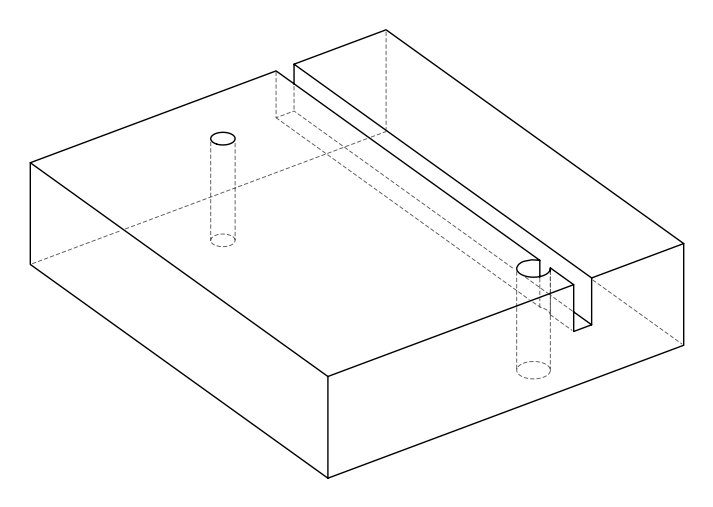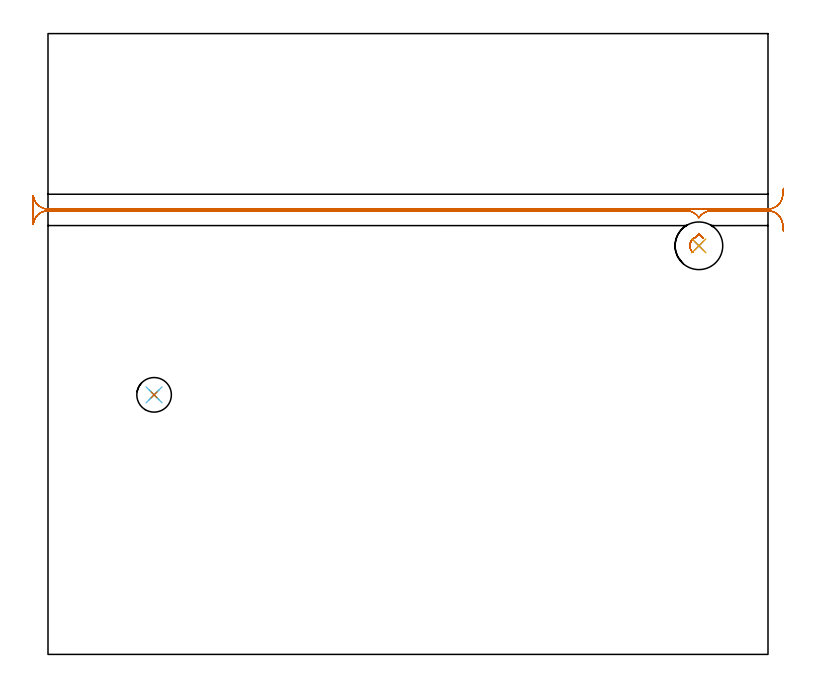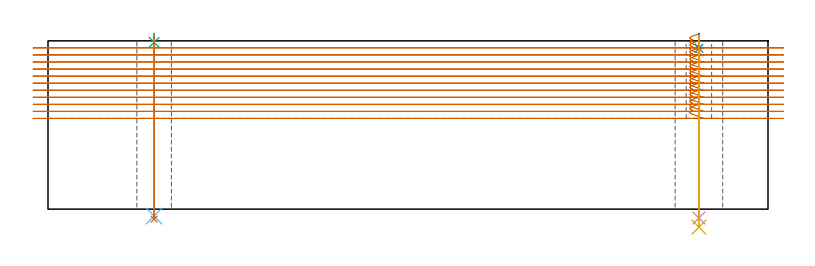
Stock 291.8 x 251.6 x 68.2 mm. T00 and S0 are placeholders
(PLAN: 7 operations, 5 tool changes, 16.8 min)
(1 MILL_RECTANGULAR_SLOT | SLOT_RECTANGULAR | NXT0201_011 | Follow Part, ap 3, ae 75% | 15.48 min | 123250 mm3)
(2 SPOT_DRILL | STEP1HOLE | NXT0321_9005460120000 | 0.05 min | 44 mm3)
(3 SPOT_DRILL_1 | STEP1HOLE_1 | NXT0321_9005460120000 | 0.03 min | 37 mm3)
(4 DRILL_THROUGH_HOLE_INTO_CENTER | STEP1HOLE | NXT0301_087 | 0.3 min | 4023 mm3)
(5 DRILL_TO_ENLARGE_THROUGH_HOLE | STEP1HOLE | UGT0301_260 | 0.31 min | 8712 mm3)
(6 DRILL_THROUGH_HOLE_INTO_CENTER_1 | STEP1HOLE_1 | NXT0301_042 | 0.29 min | 2685 mm3)
(7 DRILL_TO_ENLARGE_THROUGH_HOLE_1 | STEP1HOLE_1 | NXT0301_104 | 0.3 min | 7796 mm3)
(TOOL NXT0201_011 | ENDMILL 12mm [2P460-1200-NA 1630] | D12 FL38 Z6)
(TOOL NXT0321_9005460120000 | NC Spot Drill, 142deg, 12mm, Carbide, Uncoated | D12 PA142 FL30 Z2)
(TOOL NXT0301_087 | Carbide Drill 11.6mm [860.1-1160-058A1-MM 2214] | D11.6 PA140 FL72 Z2)
(TOOL UGT0301_260 | Twist Drill 19.3 mm | D19.3 PA118 FL140 Z2)
(TOOL NXT0301_042 | Carbide Drill 7.1mm [860.1-0710-057A1-MM 2214] | D7.1 PA140 FL85 Z2)
(TOOL NXT0301_104 | Carbide Drill 14mm [860.1-1400-112A1-MM 2214] | D14 PA140 FL123 Z2)
(OP 1 MILL_RECTANGULAR_SLOT)
G17 G21 G94 G90
T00 M6
G54
G17 G0 G90 X298.07 Y188.886 S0 M3
G43 Z78.2 H1
Z65.345
G94 G1 X297.77 Y185.901 F250.
G2 X291.8 Y180.5 R6. F500.
G1 X0.
G2 X-5.97 Y185.901 R6.
G1 X-6.
Y174.399
X-5.97
G2 X0. Y179.8 R6.
G1 X258.713
G2 X263.8 Y176.981 R6.
X268.887 Y179.8 R6.
G1 X291.8
G2 X297.77 Y174.399 R6.
G1 X298.07 Y171.414 F250.
G0 Y188.886 Z62.491
G1 X297.77 Y185.901
G2 X291.8 Y180.5 R6. F500.
G1 X0.
G2 X-5.97 Y185.901 R6.
G1 X-6.
Y174.399
X-5.97
G2 X0. Y179.8 R6.
G1 X258.713
G2 X263.8 Y176.981 R6.
X268.887 Y179.8 R6.
G1 X291.8
G2 X297.77 Y174.399 R6.
G1 X298.07 Y171.414 F250.
G0 Y188.886 Z59.636
G1 X297.77 Y185.901
G2 X291.8 Y180.5 R6. F500.
G1 X0.
G2 X-5.97 Y185.901 R6.
G1 X-6.
Y174.399
X-5.97
G2 X0. Y179.8 R6.
G1 X258.713
G2 X263.8 Y176.981 R6.
X268.887 Y179.8 R6.
G1 X291.8
G2 X297.77 Y174.399 R6.
G1 X298.07 Y171.414 F250.
G0 Y188.886 Z56.782
G1 X297.77 Y185.901
G2 X291.8 Y180.5 R6. F500.
G1 X0.
G2 X-5.97 Y185.901 R6.
G1 X-6.
Y174.399
X-5.97
G2 X0. Y179.8 R6.
G1 X258.713
G2 X263.8 Y176.981 R6.
X268.887 Y179.8 R6.
G1 X291.8
G2 X297.77 Y174.399 R6.
G1 X298.07 Y171.414 F250.
G0 Y188.886 Z53.927
G1 X297.77 Y185.901
G2 X291.8 Y180.5 R6. F500.
G1 X0.
G2 X-5.97 Y185.901 R6.
G1 X-6.
Y174.399
X-5.97
G2 X0. Y179.8 R6.
G1 X258.713
G2 X263.8 Y176.981 R6.
X268.887 Y179.8 R6.
G1 X291.8
G2 X297.77 Y174.399 R6.
G1 X298.07 Y171.414 F250.
G0 Y188.886 Z51.073
G1 X297.77 Y185.901
G2 X291.8 Y180.5 R6. F500.
G1 X0.
G2 X-5.97 Y185.901 R6.
G1 X-6.
Y174.399
X-5.97
G2 X0. Y179.8 R6.
G1 X258.713
G2 X263.8 Y176.981 R6.
X268.887 Y179.8 R6.
G1 X291.8
G2 X297.77 Y174.399 R6.
G1 X298.07 Y171.414 F250.
G0 Y188.886 Z48.218
G1 X297.77 Y185.901
G2 X291.8 Y180.5 R6. F500.
G1 X0.
G2 X-5.97 Y185.901 R6.
G1 X-6.
Y174.399
X-5.97
G2 X0. Y179.8 R6.
G1 X258.713
G2 X263.8 Y176.981 R6.
X268.887 Y179.8 R6.
G1 X291.8
G2 X297.77 Y174.399 R6.
G1 X298.07 Y171.414 F250.
G0 Y188.886 Z45.364
G1 X297.77 Y185.901
G2 X291.8 Y180.5 R6. F500.
G1 X0.
G2 X-5.97 Y185.901 R6.
G1 X-6.
Y174.399
X-5.97
G2 X0. Y179.8 R6.
G1 X258.713
G2 X263.8 Y176.981 R6.
X268.887 Y179.8 R6.
G1 X291.8
G2 X297.77 Y174.399 R6.
G1 X298.07 Y171.414 F250.
G0 Y188.886 Z42.509
G1 X297.77 Y185.901
G2 X291.8 Y180.5 R6. F500.
G1 X0.
G2 X-5.97 Y185.901 R6.
G1 X-6.
Y174.399
X-5.97
G2 X0. Y179.8 R6.
G1 X258.713
G2 X263.8 Y176.981 R6.
X268.887 Y179.8 R6.
G1 X291.8
G2 X297.77 Y174.399 R6.
G1 X298.07 Y171.414 F250.
G0 Y188.886 Z39.655
G1 X297.77 Y185.901
G2 X291.8 Y180.5 R6. F500.
G1 X0.
G2 X-5.97 Y185.901 R6.
G1 X-6.
Y174.399
X-5.97
G2 X0. Y179.8 R6.
G1 X258.713
G2 X263.8 Y176.981 R6.
X268.887 Y179.8 R6.
G1 X291.8
G2 X297.77 Y174.399 R6.
G1 X298.07 Y171.414 F250.
G0 Y188.886 Z36.8
G1 X297.77 Y185.901
G2 X291.8 Y180.5 R6. F500.
G1 X0.
G2 X-5.97 Y185.901 R6.
G1 X-6.
Y174.399
X-5.97
G2 X0. Y179.8 R6.
G1 X258.713
G2 X263.8 Y176.981 R6.
X268.887 Y179.8 R6.
G1 X291.8
G2 X297.77 Y174.399 R6.
G1 X298.07 Y171.414 F250.
G0 Z78.2
X263.987 Y170.321
Z71.2
G1 X263.8 Y170.619 Z71.106
X263.616 Y170.325 Z71.013
X263.19 Y169.791 Z70.83
X262.706 Y169.309 Z70.646
X262.17 Y168.884 Z70.463
X261.646 Y168.559 Z70.298
X261.093 Y168.063 Z70.099
X260.651 Y167.466 Z69.9
X260.34 Y166.792 Z69.701
X260.17 Y166.069 Z69.502
X260.15 Y165.326 Z69.303
X260.281 Y164.595 Z69.104
X260.556 Y163.905 Z68.905
X260.698 Y163.676 Z68.833
X260.841 Y163.446 Z68.76
X261.135 Y163.092 Z68.637
X261.334 Y162.909 Z68.564
X261.135 Y163.092 Z68.492
X260.841 Y163.446 Z68.369
X260.698 Y163.676 Z68.296
X260.556 Y163.905 Z68.224
X260.281 Y164.595 Z68.025
X260.15 Y165.326 Z67.826
X260.17 Y166.069 Z67.627
X260.34 Y166.792 Z67.428
X260.651 Y167.466 Z67.229
X261.093 Y168.063 Z67.03
X261.646 Y168.559 Z66.831
X262.17 Y168.884 Z66.665
X262.706 Y169.309 Z66.482
X263.19 Y169.791 Z66.299
X263.616 Y170.325 Z66.116
X263.8 Y170.619 Z66.023
X263.984 Y170.325 Z65.93
X264.57 Y169.619 Z65.684
X265.257 Y169.01 Z65.438
X265.545 Y168.817 Z65.345
G2 X263.8 Y170.619 R6.
X262.055 Y168.817 R6.
G0 Z78.2
X263.987 Y170.321
Z68.345
G1 X263.8 Y170.619 Z68.251
X263.616 Y170.325 Z68.158
X263.19 Y169.791 Z67.975
X262.706 Y169.309 Z67.792
X262.17 Y168.884 Z67.609
X261.646 Y168.559 Z67.443
X261.093 Y168.063 Z67.244
X260.651 Y167.466 Z67.045
X260.34 Y166.792 Z66.846
X260.17 Y166.069 Z66.647
X260.15 Y165.326 Z66.448
X260.281 Y164.595 Z66.249
X260.556 Y163.905 Z66.05
X260.698 Y163.676 Z65.978
X260.841 Y163.446 Z65.906
X261.135 Y163.092 Z65.782
X261.334 Y162.909 Z65.71
X261.135 Y163.092 Z65.637
X260.841 Y163.446 Z65.514
X260.698 Y163.676 Z65.442
X260.556 Y163.905 Z65.369
X260.281 Y164.595 Z65.17
X260.15 Y165.326 Z64.971
X260.17 Y166.069 Z64.772
X260.34 Y166.792 Z64.573
X260.651 Y167.466 Z64.374
X261.093 Y168.063 Z64.175
X261.646 Y168.559 Z63.976
X262.17 Y168.884 Z63.811
X262.706 Y169.309 Z63.628
X263.19 Y169.791 Z63.445
X263.616 Y170.325 Z63.261
X263.8 Y170.619 Z63.169
X263.984 Y170.325 Z63.076
X264.57 Y169.619 Z62.83
X265.257 Y169.01 Z62.584
X265.545 Y168.817 Z62.491
G2 X263.8 Y170.619 R6.
X262.055 Y168.817 R6.
G0 Z78.2
X263.987 Y170.321
Z65.491
G1 X263.8 Y170.619 Z65.396
X263.616 Y170.325 Z65.304
X263.19 Y169.791 Z65.12
X262.706 Y169.309 Z64.937
X262.17 Y168.884 Z64.754
X261.646 Y168.559 Z64.589
X261.093 Y168.063 Z64.39
X260.651 Y167.466 Z64.191
X260.34 Y166.792 Z63.992
X260.17 Y166.069 Z63.793
X260.15 Y165.326 Z63.594
X260.281 Y164.595 Z63.395
X260.556 Y163.905 Z63.196
X260.698 Y163.676 Z63.123
X260.841 Y163.446 Z63.051
X261.135 Y163.092 Z62.928
X261.334 Y162.909 Z62.855
X261.135 Y163.092 Z62.783
X260.841 Y163.446 Z62.659
X260.698 Y163.676 Z62.587
X260.556 Y163.905 Z62.515
X260.281 Y164.595 Z62.316
X260.15 Y165.326 Z62.117
X260.17 Y166.069 Z61.918
X260.34 Y166.792 Z61.719
X260.651 Y167.466 Z61.52
X261.093 Y168.063 Z61.321
X261.646 Y168.559 Z61.122
X262.17 Y168.884 Z60.956
X262.706 Y169.309 Z60.773
X263.19 Y169.791 Z60.59
X263.616 Y170.325 Z60.407
X263.8 Y170.619 Z60.314
X263.984 Y170.325 Z60.221
X264.57 Y169.619 Z59.975
X265.257 Y169.01 Z59.729
X265.545 Y168.817 Z59.636
G2 X263.8 Y170.619 R6.
X262.055 Y168.817 R6.
G0 Z78.2
X263.987 Y170.321
Z62.636
G1 X263.8 Y170.619 Z62.542
X263.616 Y170.325 Z62.449
X263.19 Y169.791 Z62.266
X262.706 Y169.309 Z62.083
X262.17 Y168.884 Z61.9
X261.646 Y168.559 Z61.734
X261.093 Y168.063 Z61.535
X260.651 Y167.466 Z61.336
X260.34 Y166.792 Z61.137
X260.17 Y166.069 Z60.938
X260.15 Y165.326 Z60.739
X260.281 Y164.595 Z60.54
X260.556 Y163.905 Z60.341
X260.698 Y163.676 Z60.269
X260.841 Y163.446 Z60.196
X261.135 Y163.092 Z60.073
X261.334 Y162.909 Z60.001
X261.135 Y163.092 Z59.928
X260.841 Y163.446 Z59.805
X260.698 Y163.676 Z59.733
X260.556 Y163.905 Z59.66
X260.281 Y164.595 Z59.461
X260.15 Y165.326 Z59.262
X260.17 Y166.069 Z59.063
X260.34 Y166.792 Z58.864
X260.651 Y167.466 Z58.665
X261.093 Y168.063 Z58.466
X261.646 Y168.559 Z58.267
X262.17 Y168.884 Z58.102
X262.706 Y169.309 Z57.919
X263.19 Y169.791 Z57.735
X263.616 Y170.325 Z57.552
X263.8 Y170.619 Z57.459
X263.984 Y170.325 Z57.367
X264.57 Y169.619 Z57.121
X265.257 Y169.01 Z56.875
X265.545 Y168.817 Z56.782
G2 X263.8 Y170.619 R6.
X262.055 Y168.817 R6.
G0 Z78.2
X263.987 Y170.321
Z59.782
G1 X263.8 Y170.619 Z59.687
X263.616 Y170.325 Z59.595
X263.19 Y169.791 Z59.411
X262.706 Y169.309 Z59.228
X262.17 Y168.884 Z59.045
X261.646 Y168.559 Z58.88
X261.093 Y168.063 Z58.681
X260.651 Y167.466 Z58.482
X260.34 Y166.792 Z58.283
X260.17 Y166.069 Z58.084
X260.15 Y165.326 Z57.885
X260.281 Y164.595 Z57.686
X260.556 Y163.905 Z57.487
X260.698 Y163.676 Z57.414
X260.841 Y163.446 Z57.342
X261.135 Y163.092 Z57.219
X261.334 Y162.909 Z57.146
X261.135 Y163.092 Z57.074
X260.841 Y163.446 Z56.95
X260.698 Y163.676 Z56.878
X260.556 Y163.905 Z56.806
X260.281 Y164.595 Z56.607
X260.15 Y165.326 Z56.408
X260.17 Y166.069 Z56.209
X260.34 Y166.792 Z56.01
X260.651 Y167.466 Z55.811
X261.093 Y168.063 Z55.611
X261.646 Y168.559 Z55.412
X262.17 Y168.884 Z55.247
X262.706 Y169.309 Z55.064
X263.19 Y169.791 Z54.881
X263.616 Y170.325 Z54.698
X263.8 Y170.619 Z54.605
X263.984 Y170.325 Z54.512
X264.57 Y169.619 Z54.266
X265.257 Y169.01 Z54.02
X265.545 Y168.817 Z53.927
G2 X263.8 Y170.619 R6.
X262.055 Y168.817 R6.
G0 Z78.2
X263.987 Y170.321
Z56.927
G1 X263.8 Y170.619 Z56.833
X263.616 Y170.325 Z56.74
X263.19 Y169.791 Z56.557
X262.706 Y169.309 Z56.374
X262.17 Y168.884 Z56.191
X261.646 Y168.559 Z56.025
X261.093 Y168.063 Z55.826
X260.651 Y167.466 Z55.627
X260.34 Y166.792 Z55.428
X260.17 Y166.069 Z55.229
X260.15 Y165.326 Z55.03
X260.281 Y164.595 Z54.831
X260.556 Y163.905 Z54.632
X260.698 Y163.676 Z54.56
X260.841 Y163.446 Z54.487
X261.135 Y163.092 Z54.364
X261.334 Y162.909 Z54.292
X261.135 Y163.092 Z54.219
X260.841 Y163.446 Z54.096
X260.698 Y163.676 Z54.023
X260.556 Y163.905 Z53.951
X260.281 Y164.595 Z53.752
X260.15 Y165.326 Z53.553
X260.17 Y166.069 Z53.354
X260.34 Y166.792 Z53.155
X260.651 Y167.466 Z52.956
X261.093 Y168.063 Z52.757
X261.646 Y168.559 Z52.558
X262.17 Y168.884 Z52.393
X262.706 Y169.309 Z52.21
X263.19 Y169.791 Z52.026
X263.616 Y170.325 Z51.843
X263.8 Y170.619 Z51.75
X263.984 Y170.325 Z51.658
X264.57 Y169.619 Z51.412
X265.257 Y169.01 Z51.166
X265.545 Y168.817 Z51.073
G2 X263.8 Y170.619 R6.
X262.055 Y168.817 R6.
G0 Z78.2
X263.987 Y170.321
Z54.073
G1 X263.8 Y170.619 Z53.978
X263.616 Y170.325 Z53.885
X263.19 Y169.791 Z53.702
X262.706 Y169.309 Z53.519
X262.17 Y168.884 Z53.336
X261.646 Y168.559 Z53.171
X261.093 Y168.063 Z52.972
X260.651 Y167.466 Z52.773
X260.34 Y166.792 Z52.574
X260.17 Y166.069 Z52.375
X260.15 Y165.326 Z52.176
X260.281 Y164.595 Z51.977
X260.556 Y163.905 Z51.778
X260.698 Y163.676 Z51.705
X260.841 Y163.446 Z51.633
X261.135 Y163.092 Z51.51
X261.334 Y162.909 Z51.437
X261.135 Y163.092 Z51.365
X260.841 Y163.446 Z51.241
X260.698 Y163.676 Z51.169
X260.556 Y163.905 Z51.096
X260.281 Y164.595 Z50.897
X260.15 Y165.326 Z50.698
X260.17 Y166.069 Z50.499
X260.34 Y166.792 Z50.3
X260.651 Y167.466 Z50.101
X261.093 Y168.063 Z49.902
X261.646 Y168.559 Z49.703
X262.17 Y168.884 Z49.538
X262.706 Y169.309 Z49.355
X263.19 Y169.791 Z49.172
X263.616 Y170.325 Z48.989
X263.8 Y170.619 Z48.896
X263.984 Y170.325 Z48.803
X264.57 Y169.619 Z48.557
X265.257 Y169.01 Z48.311
X265.545 Y168.817 Z48.218
G2 X263.8 Y170.619 R6.
X262.055 Y168.817 R6.
G0 Z78.2
X263.987 Y170.321
Z51.218
G1 X263.8 Y170.619 Z51.124
X263.616 Y170.325 Z51.031
X263.19 Y169.791 Z50.848
X262.706 Y169.309 Z50.665
X262.17 Y168.884 Z50.482
X261.646 Y168.559 Z50.316
X261.093 Y168.063 Z50.117
X260.651 Y167.466 Z49.918
X260.34 Y166.792 Z49.719
X260.17 Y166.069 Z49.52
X260.15 Y165.326 Z49.321
X260.281 Y164.595 Z49.122
X260.556 Y163.905 Z48.923
X260.698 Y163.676 Z48.851
X260.841 Y163.446 Z48.778
X261.135 Y163.092 Z48.655
X261.334 Y162.909 Z48.583
X261.135 Y163.092 Z48.51
X260.841 Y163.446 Z48.387
X260.698 Y163.676 Z48.314
X260.556 Y163.905 Z48.242
X260.281 Y164.595 Z48.043
X260.15 Y165.326 Z47.844
X260.17 Y166.069 Z47.645
X260.34 Y166.792 Z47.446
X260.651 Y167.466 Z47.247
X261.093 Y168.063 Z47.048
X261.646 Y168.559 Z46.849
X262.17 Y168.884 Z46.684
X262.706 Y169.309 Z46.5
X263.19 Y169.791 Z46.317
X263.616 Y170.325 Z46.134
X263.8 Y170.619 Z46.041
X263.984 Y170.325 Z45.948
X264.57 Y169.619 Z45.702
X265.257 Y169.01 Z45.456
X265.545 Y168.817 Z45.364
G2 X263.8 Y170.619 R6.
X262.055 Y168.817 R6.
G0 Z78.2
X263.987 Y170.321
Z48.364
G1 X263.8 Y170.619 Z48.269
X263.616 Y170.325 Z48.176
X263.19 Y169.791 Z47.993
X262.706 Y169.309 Z47.81
X262.17 Y168.884 Z47.627
X261.646 Y168.559 Z47.462
X261.093 Y168.063 Z47.263
X260.651 Y167.466 Z47.064
X260.34 Y166.792 Z46.865
X260.17 Y166.069 Z46.666
X260.15 Y165.326 Z46.467
X260.281 Y164.595 Z46.268
X260.556 Y163.905 Z46.069
X260.698 Y163.676 Z45.996
X260.841 Y163.446 Z45.924
X261.135 Y163.092 Z45.8
X261.334 Y162.909 Z45.728
X261.135 Y163.092 Z45.656
X260.841 Y163.446 Z45.532
X260.698 Y163.676 Z45.46
X260.556 Y163.905 Z45.387
X260.281 Y164.595 Z45.188
X260.15 Y165.326 Z44.989
X260.17 Y166.069 Z44.79
X260.34 Y166.792 Z44.591
X260.651 Y167.466 Z44.392
X261.093 Y168.063 Z44.193
X261.646 Y168.559 Z43.994
X262.17 Y168.884 Z43.829
X262.706 Y169.309 Z43.646
X263.19 Y169.791 Z43.463
X263.616 Y170.325 Z43.28
X263.8 Y170.619 Z43.187
X263.984 Y170.325 Z43.094
X264.57 Y169.619 Z42.848
X265.257 Y169.01 Z42.602
X265.545 Y168.817 Z42.509
G2 X263.8 Y170.619 R6.
X262.055 Y168.817 R6.
G0 Z78.2
X263.987 Y170.321
Z45.509
G1 X263.8 Y170.619 Z45.415
X263.616 Y170.325 Z45.322
X263.19 Y169.791 Z45.139
X262.706 Y169.309 Z44.956
X262.17 Y168.884 Z44.772
X261.646 Y168.559 Z44.607
X261.093 Y168.063 Z44.408
X260.651 Y167.466 Z44.209
X260.34 Y166.792 Z44.01
X260.17 Y166.069 Z43.811
X260.15 Y165.326 Z43.612
X260.281 Y164.595 Z43.413
X260.556 Y163.905 Z43.214
X260.698 Y163.676 Z43.142
X260.841 Y163.446 Z43.069
X261.135 Y163.092 Z42.946
X261.334 Y162.909 Z42.873
X261.135 Y163.092 Z42.801
X260.841 Y163.446 Z42.678
X260.698 Y163.676 Z42.605
X260.556 Y163.905 Z42.533
X260.281 Y164.595 Z42.334
X260.15 Y165.326 Z42.135
X260.17 Y166.069 Z41.936
X260.34 Y166.792 Z41.737
X260.651 Y167.466 Z41.538
X261.093 Y168.063 Z41.339
X261.646 Y168.559 Z41.14
X262.17 Y168.884 Z40.975
X262.706 Y169.309 Z40.791
X263.19 Y169.791 Z40.608
X263.616 Y170.325 Z40.425
X263.8 Y170.619 Z40.332
X263.984 Y170.325 Z40.239
X264.57 Y169.619 Z39.993
X265.257 Y169.01 Z39.747
X265.545 Y168.817 Z39.655
G2 X263.8 Y170.619 R6.
X262.055 Y168.817 R6.
G0 Z78.2
X263.987 Y170.321
Z42.655
G1 X263.8 Y170.619 Z42.56
X263.616 Y170.325 Z42.467
X263.19 Y169.791 Z42.284
X262.706 Y169.309 Z42.101
X262.17 Y168.884 Z41.918
X261.646 Y168.559 Z41.753
X261.093 Y168.063 Z41.554
X260.651 Y167.466 Z41.355
X260.34 Y166.792 Z41.156
X260.17 Y166.069 Z40.957
X260.15 Y165.326 Z40.758
X260.281 Y164.595 Z40.559
X260.556 Y163.905 Z40.36
X260.698 Y163.676 Z40.287
X260.841 Y163.446 Z40.215
X261.135 Y163.092 Z40.091
X261.334 Y162.909 Z40.019
X261.135 Y163.092 Z39.947
X260.841 Y163.446 Z39.823
X260.698 Y163.676 Z39.751
X260.556 Y163.905 Z39.678
X260.281 Y164.595 Z39.479
X260.15 Y165.326 Z39.28
X260.17 Y166.069 Z39.081
X260.34 Y166.792 Z38.882
X260.651 Y167.466 Z38.683
X261.093 Y168.063 Z38.484
X261.646 Y168.559 Z38.285
X262.17 Y168.884 Z38.12
X262.706 Y169.309 Z37.937
X263.19 Y169.791 Z37.754
X263.616 Y170.325 Z37.571
X263.8 Y170.619 Z37.478
X263.984 Y170.325 Z37.385
X264.57 Y169.619 Z37.139
X265.257 Y169.01 Z36.893
X265.545 Y168.817 Z36.8
G2 X263.8 Y170.619 R6.
X262.055 Y168.817 R6.
G0 Z78.2
M5
M2
(OP 2 SPOT_DRILL)
G17 G21 G94 G90
T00 M6
G54
G17 G0 G90 X263.8 Y165.6 S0 M3
G43 Z78.2 H0
G94 G81 G98 Z65.2 F250. R71.2
G80
M5
M2
(OP 3 SPOT_DRILL_1)
G17 G21 G94 G90
T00 M6
G54
G17 G0 G90 X43. Y105.2 S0 M3
G43 Z78.2 H0
G94 G81 G98 Z67.589 F250. R71.2
G80
M5
M2
(OP 4 DRILL_THROUGH_HOLE_INTO_CENTER)
G17 G21 G94 G90
T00 M6
G54
G17 G0 G90 X263.8 Y165.6 S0 M3
G43 Z78.2 H1
G94 G73 G98 Z-3.611 F250. Q10.259 R70.2
G80
M5
M2
(OP 5 DRILL_TO_ENLARGE_THROUGH_HOLE)
G17 G21 G94 G90
T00 M6
G54
G17 G0 G90 X263.8 Y165.6 S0 M3
G43 Z78.2 H0
G94 G73 G98 Z-7.298 F250. Q18.875 R70.2
G80
M5
M2
(OP 6 DRILL_THROUGH_HOLE_INTO_CENTER_1)
G17 G21 G94 G90
T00 M6
G54
G17 G0 G90 X43. Y105.2 S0 M3
G43 Z78.2 H1
G94 G73 G98 Z-2.792 F250. Q7.099 R70.2
G80
M5
M2
(OP 7 DRILL_TO_ENLARGE_THROUGH_HOLE_1)
G17 G21 G94 G90
T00 M6
G54
G17 G0 G90 X43. Y105.2 S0 M3
G43 Z78.2 H1
G94 G73 G98 Z-4.048 F250. Q12.041 R70.2
G80
M5
M2
